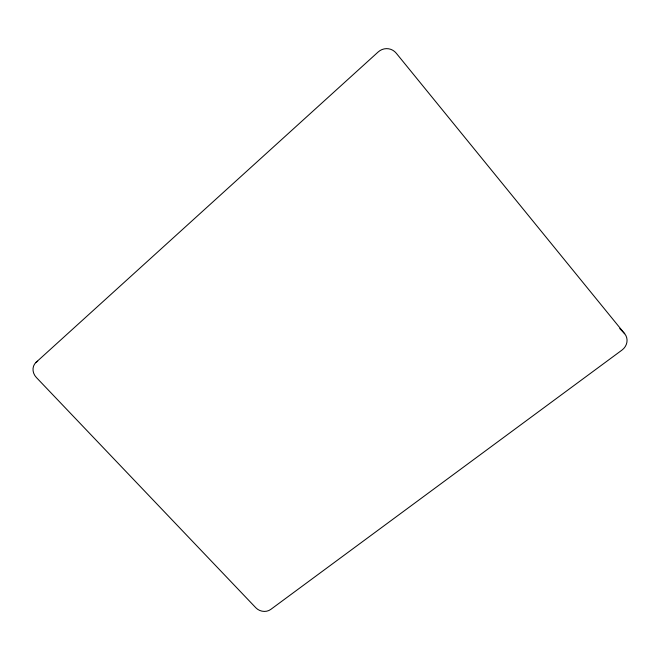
<?xml version="1.0" encoding="UTF-8"?>
<svg xmlns="http://www.w3.org/2000/svg" width="660" height="660" viewBox="0 0 660 660"><rect width="100%" height="100%" fill="white"/><g stroke="black" fill="none" stroke-linecap="round" stroke-linejoin="round"><path stroke-width="0.99" d="M36.036 362.365L378.147 51.992A13.439 12.787 -76.9 0 1 396.256 53.212L624.69 333.729A12.523 11.467 -22 0 1 621.967 350.097L270.74 609.436A10.667 9.347 16.7 0 1 255.849 607.786L36.358 377.487A11.451 10.205 40.6 0 1 36.036 362.365L37.703 361.185M619.748 328.581L624.69 333.729"/></g></svg>
